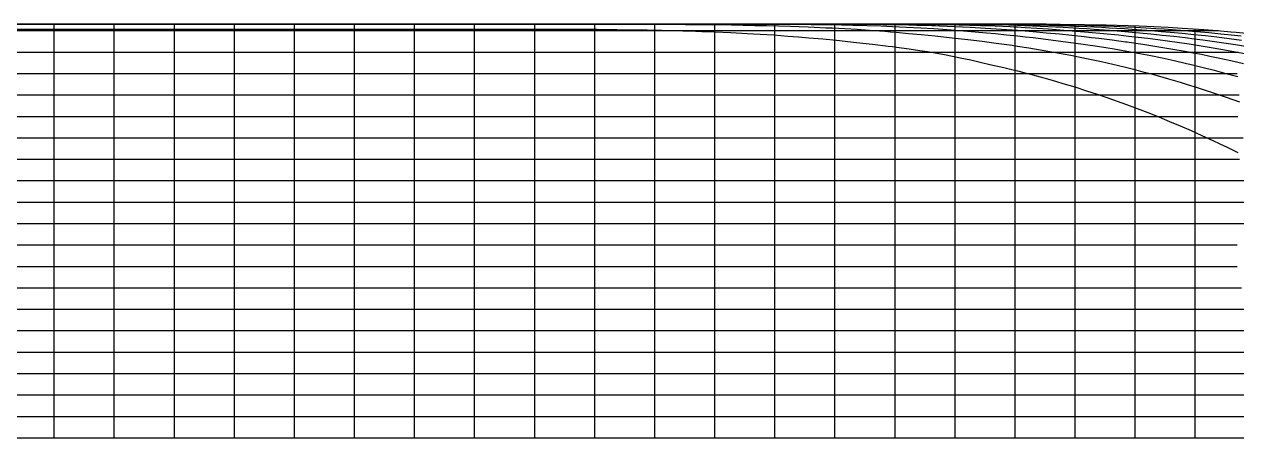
# Model space of a CAD drawing. Header units: millimetres. Extents: x 0 to 181739, y 0 to 19300.
# Drawn here: x 91000 to 147534, y 0 to 19300 of the extents above; entities that cross this region are included whole.
import ezdxf

# ---------------------------------------------------------------- set-up
doc = ezdxf.new("R2010")
doc.units = ezdxf.units.MM
for name, color, linetype in [('BUTTOCKS', 6, 'Continuous'), ('Knuckle', 1, 'Continuous'), ('SECTIONS', 3, 'Continuous'), ('WATERLINES', 5, 'Continuous')]:
    doc.layers.add(name, color=color, linetype=linetype)

msp = doc.modelspace()

# ---------------------------------------------------------------- linework, layer by layer
at = {"color": 2}
msp.add_polyline3d([(138656, 19300, 9000), (138564, 19300, 8929), (138386, 19300, 8793), (137949, 19300, 8465), (137507, 19300, 8142), (137407, 19300, 8071), (137308, 19300, 8000), (136944, 19300, 7744), (136577, 19300, 7493), (136206, 19300, 7246), (135832, 19300, 7004), (135581, 19300, 6846), (135328, 19300, 6691), (134946, 19300, 6463), (134560, 19300, 6241), (134301, 19300, 6096), (134040, 19300, 5955), (133646, 19300, 5748), (133248, 19300, 5549), (132981, 19300, 5420), (132712, 19300, 5294), (132442, 19300, 5171), (132171, 19300, 5050), (131898, 19300, 4933), (131625, 19300, 4818), (131213, 19300, 4650), (130798, 19300, 4487), (130382, 19300, 4329), (129964, 19300, 4176), (129685, 19300, 4076), (129404, 19300, 3979), (129123, 19300, 3884), (128842, 19300, 3790), (128418, 19300, 3654), (127993, 19300, 3522), (127566, 19300, 3395), (127138, 19300, 3272), (126852, 19300, 3193), (126566, 19300, 3116), (126278, 19300, 3042), (125991, 19300, 2969), (125702, 19300, 2899), (125414, 19300, 2830), (124980, 19300, 2732), (124544, 19300, 2639), (124253, 19300, 2580), (123962, 19300, 2524), (123670, 19300, 2470), (123378, 19300, 2418), (122939, 19300, 2345), (122499, 19300, 2279), (122205, 19300, 2238), (121911, 19300, 2199), (121616, 19300, 2164), (121321, 19300, 2131), (120878, 19300, 2087), (120435, 19300, 2049), (119991, 19300, 2016), (119546, 19300, 1988), (119053, 19300, 1963), (118558, 19300, 1943), (118064, 19300, 1928), (117570, 19300, 1917), (117174, 19300, 1910), (116778, 19300, 1906), (116383, 19300, 1902), (115987, 19300, 1901), (115393, 19300, 1900), (114800, 19300, 1900), (52200, 19300, 1900)], dxfattribs=at)
at = {"layer": 'BUTTOCKS'}
for points in [[(52200, 19000, 877), (114800, 19000, 875), (115267, 19000, 876), (115788, 19000, 876), (116309, 19000, 879), (116595, 19000, 881), (116880, 19000, 884), (117819, 19000, 896), (118757, 19000, 913), (119340, 19000, 926), (119924, 19000, 942), (120452, 19000, 958), (120979, 19000, 977), (121505, 19000, 998), (122031, 19000, 1022), (122554, 19000, 1048), (123076, 19000, 1078), (123726, 19000, 1120), (124376, 19000, 1168), (124475, 19000, 1176), (124574, 19000, 1184), (125278, 19000, 1244), (125982, 19000, 1313), (126589, 19000, 1377), (127196, 19000, 1448), (127696, 19000, 1510), (128195, 19000, 1576), (128589, 19000, 1632), (129069, 19000, 1704), (129550, 19000, 1781), (129736, 19000, 1813), (129923, 19000, 1845), (130420, 19000, 1935), (130916, 19000, 2031), (131391, 19000, 2131), (131866, 19000, 2236), (132330, 19000, 2345), (132793, 19000, 2461), (132908, 19000, 2490), (133023, 19000, 2520), (133310, 19000, 2596), (133595, 19000, 2674), (133880, 19000, 2754), (134165, 19000, 2836), (134392, 19000, 2903), (134849, 19000, 3043), (135305, 19000, 3189), (135418, 19000, 3226), (135532, 19000, 3264), (135980, 19000, 3419), (136426, 19000, 3580), (136868, 19000, 3746), (137308, 19000, 3918), (137582, 19000, 4026), (137855, 19000, 4135), (138225, 19000, 4286), (138593, 19000, 4442), (138822, 19000, 4542), (139051, 19000, 4644), (139505, 19000, 4853), (139929, 19000, 5054), (140352, 19000, 5258), (140891, 19000, 5525), (141428, 19000, 5798), (141921, 19000, 6057), (142410, 19000, 6323), (142511, 19000, 6379), (142612, 19000, 6435), (143121, 19000, 6725), (143628, 19000, 7021), (143967, 19000, 7222), (144304, 19000, 7425), (144583, 19000, 7596), (144861, 19000, 7770), (145042, 19000, 7885), (145221, 19000, 8000), (145273, 19000, 8033), (145325, 19000, 8066), (145440, 19000, 8140), (145553, 19000, 8216), (145779, 19000, 8369), (145999, 19000, 8518), (146217, 19000, 8670), (146397, 19000, 8799), (146575, 19000, 8930), (146669, 19000, 9000)], [(52200, 18000, 98), (114800, 18000, 93), (115257, 18000, 94), (115715, 18000, 96), (116574, 18000, 102), (117433, 18000, 111), (118582, 18000, 127), (119730, 18000, 147), (120469, 18000, 163), (121208, 18000, 182), (121917, 18000, 201), (122625, 18000, 224), (123308, 18000, 249), (123991, 18000, 276), (124523, 18000, 299), (125054, 18000, 324), (125705, 18000, 358), (126355, 18000, 394), (126867, 18000, 426), (127379, 18000, 459), (128199, 18000, 516), (129018, 18000, 577), (129160, 18000, 589), (129301, 18000, 600), (129874, 18000, 647), (130447, 18000, 697), (130738, 18000, 724), (131029, 18000, 752), (131325, 18000, 781), (131620, 18000, 811), (132254, 18000, 880), (132888, 18000, 953), (133481, 18000, 1027), (134073, 18000, 1106), (134685, 18000, 1194), (135296, 18000, 1288), (135440, 18000, 1311), (135583, 18000, 1334), (136127, 18000, 1425), (136670, 18000, 1522), (136989, 18000, 1581), (137308, 18000, 1641), (137581, 18000, 1694), (137853, 18000, 1749), (138325, 18000, 1849), (138797, 18000, 1952), (139095, 18000, 2019), (139392, 18000, 2088), (139877, 18000, 2205), (140361, 18000, 2328), (140749, 18000, 2432), (141136, 18000, 2540), (141695, 18000, 2703), (142252, 18000, 2873), (142741, 18000, 3028), (142984, 18000, 3108), (143227, 18000, 3190), (143649, 18000, 3338), (144069, 18000, 3492), (144375, 18000, 3609), (144679, 18000, 3728), (144935, 18000, 3831), (145191, 18000, 3936), (145445, 18000, 4042), (145699, 18000, 4151), (146139, 18000, 4344), (146576, 18000, 4542), (147095, 18000, 4784), (147354, 18000, 4908), (147611, 18000, 5033)], [(52200, 17000, 0), (119349, 17000, 0), (120236, 17000, 1), (121124, 17000, 5), (121840, 17000, 10), (122555, 17000, 18), (123362, 17000, 29), (124168, 17000, 43), (124434, 17000, 49), (124701, 17000, 55), (125495, 17000, 74), (126288, 17000, 97), (126813, 17000, 115), (127338, 17000, 134), (127859, 17000, 155), (128381, 17000, 178), (129158, 17000, 215), (129935, 17000, 258), (130193, 17000, 273), (130451, 17000, 288), (131047, 17000, 327), (131643, 17000, 368), (132074, 17000, 400), (132505, 17000, 433), (133172, 17000, 490), (133838, 17000, 552), (134567, 17000, 626), (135296, 17000, 704), (135871, 17000, 769), (136446, 17000, 836), (136877, 17000, 887), (137308, 17000, 941), (137732, 17000, 996), (138157, 17000, 1052), (138568, 17000, 1109), (138978, 17000, 1167), (139540, 17000, 1252), (140102, 17000, 1342), (140297, 17000, 1375), (140491, 17000, 1408), (141082, 17000, 1512), (141672, 17000, 1621), (142151, 17000, 1714), (142628, 17000, 1812), (143115, 17000, 1917), (143600, 17000, 2028), (143752, 17000, 2064), (143904, 17000, 2101), (144276, 17000, 2193), (144646, 17000, 2288), (145016, 17000, 2387), (145485, 17000, 2518), (145952, 17000, 2653), (146157, 17000, 2715), (146455, 17000, 2806), (146753, 17000, 2900), (147021, 17000, 2986), (147288, 17000, 3075), (147554, 17000, 3167)], [(52200, 16000, 0), (123964, 16000, 0), (124442, 16000, 0), (124920, 16000, 2), (125802, 16000, 6), (126683, 16000, 14), (127657, 16000, 27), (128458, 16000, 42), (129259, 16000, 61), (129740, 16000, 75), (130220, 16000, 90), (130870, 16000, 113), (131519, 16000, 140), (132209, 16000, 171), (132899, 16000, 207), (133229, 16000, 226), (133559, 16000, 245), (133881, 16000, 265), (134204, 16000, 287), (134689, 16000, 322), (135174, 16000, 359), (135683, 16000, 402), (136192, 16000, 447), (136750, 16000, 500), (137308, 16000, 555), (137860, 16000, 611), (138411, 16000, 669), (138678, 16000, 698), (138945, 16000, 727), (139342, 16000, 772), (139739, 16000, 820), (140412, 16000, 903), (141084, 16000, 993), (141536, 16000, 1056), (141989, 16000, 1122), (142678, 16000, 1228), (143309, 16000, 1329), (143939, 16000, 1436), (144283, 16000, 1497), (144626, 16000, 1560), (145209, 16000, 1672), (145790, 16000, 1791), (146140, 16000, 1866), (146489, 16000, 1944), (147071, 16000, 2080), (147652, 16000, 2224)], [(52200, 15000, 0), (127467, 15000, 0), (128371, 15000, 1), (129276, 15000, 6), (129533, 15000, 8), (129790, 15000, 10), (130618, 15000, 21), (131447, 15000, 35), (132419, 15000, 57), (133223, 15000, 80), (133631, 15000, 94), (134038, 15000, 110), (134438, 15000, 126), (134838, 15000, 144), (135123, 15000, 157), (135407, 15000, 172), (135954, 15000, 203), (136501, 15000, 239), (136904, 15000, 267), (137308, 15000, 296), (137652, 15000, 323), (137996, 15000, 351), (138774, 15000, 419), (139048, 15000, 444), (139323, 15000, 469), (140086, 15000, 544), (140849, 15000, 624), (141174, 15000, 660), (141500, 15000, 697), (142092, 15000, 769), (142685, 15000, 844), (143123, 15000, 902), (143708, 15000, 982), (144292, 15000, 1066), (144787, 15000, 1140), (145282, 15000, 1217), (145920, 15000, 1321), (146557, 15000, 1431), (147072, 15000, 1523), (147586, 15000, 1620)], [(52200, 14000, 0), (130402, 14000, 0), (131029, 14000, 1), (131657, 14000, 3), (132344, 14000, 8), (133031, 14000, 15), (133529, 14000, 21), (134027, 14000, 30), (134699, 14000, 44), (135371, 14000, 61), (135509, 14000, 65), (135647, 14000, 69), (136202, 14000, 88), (136758, 14000, 109), (137033, 14000, 121), (137308, 14000, 135), (137869, 14000, 164), (138430, 14000, 197), (139088, 14000, 240), (139747, 14000, 288), (139993, 14000, 307), (140239, 14000, 327), (140802, 14000, 374), (141363, 14000, 424), (142049, 14000, 490), (142733, 14000, 562), (143140, 14000, 607), (143546, 14000, 655), (143937, 14000, 702), (144328, 14000, 750), (145030, 14000, 842), (145731, 14000, 939), (146304, 14000, 1022), (146876, 14000, 1109), (147357, 14000, 1185), (147838, 14000, 1264)], [(52200, 13000, 0), (132970, 13000, 0), (133791, 13000, 2), (134611, 13000, 6), (135427, 13000, 14), (136243, 13000, 26), (136775, 13000, 37), (137308, 13000, 51), (137569, 13000, 58), (137829, 13000, 66), (138486, 13000, 89), (139143, 13000, 115), (139275, 13000, 121), (139407, 13000, 127), (139942, 13000, 154), (140475, 13000, 183), (140746, 13000, 199), (141016, 13000, 216), (141515, 13000, 249), (142014, 13000, 286), (142161, 13000, 297), (142307, 13000, 308), (142726, 13000, 343), (143144, 13000, 379), (143733, 13000, 435), (144321, 13000, 496), (144703, 13000, 538), (145085, 13000, 582), (145696, 13000, 656), (146306, 13000, 733), (146758, 13000, 793), (147210, 13000, 855), (147436, 13000, 887), (147662, 13000, 920)], [(52200, 12000, 0), (135288, 12000, 0), (135644, 12000, 0), (136341, 12000, 3), (137039, 12000, 8), (137173, 12000, 9), (137308, 12000, 11), (137571, 12000, 14), (138346, 12000, 26), (139120, 12000, 43), (139373, 12000, 49), (139625, 12000, 56), (140121, 12000, 71), (140618, 12000, 89), (141223, 12000, 114), (141829, 12000, 142), (142067, 12000, 155), (142305, 12000, 168), (142773, 12000, 195), (143242, 12000, 226), (143929, 12000, 275), (144616, 12000, 332), (145107, 12000, 377), (145597, 12000, 425), (146254, 12000, 494), (146910, 12000, 569), (147422, 12000, 631), (147934, 12000, 696)], [(52200, 11000, 0), (137467, 11000, 0), (138155, 11000, 1), (138842, 11000, 6), (139547, 11000, 13), (140253, 11000, 24), (140729, 11000, 34), (141206, 11000, 45), (141683, 11000, 58), (142161, 11000, 74), (142638, 11000, 91), (143230, 11000, 116), (143822, 11000, 146), (144405, 11000, 178), (144987, 11000, 216), (145306, 11000, 238), (145626, 11000, 262), (145842, 11000, 279), (146058, 11000, 297), (146721, 11000, 355), (147384, 11000, 419), (147955, 11000, 479)], [(52200, 10000, 0), (139586, 10000, 0), (140273, 10000, 2), (140742, 10000, 4), (141210, 10000, 9), (141688, 10000, 15), (142166, 10000, 23), (142773, 10000, 36), (143379, 10000, 52), (143870, 10000, 67), (144360, 10000, 85), (144606, 10000, 95), (144852, 10000, 105), (145344, 10000, 128), (145836, 10000, 154), (146448, 10000, 190), (147060, 10000, 231), (147455, 10000, 260), (147941, 10000, 300)], [(52200, 9000, 0), (141680, 9000, 0), (142217, 9000, 1), (142755, 9000, 4), (143401, 9000, 11), (144047, 9000, 21), (144420, 9000, 28), (144793, 9000, 36), (145273, 9000, 49), (145752, 9000, 63), (145981, 9000, 71), (146210, 9000, 79), (146879, 9000, 107), (147548, 9000, 141)], [(52200, 8000, 0), (143818, 8000, 0), (144354, 8000, 1), (144890, 8000, 4), (145523, 8000, 11), (146155, 8000, 21), (146857, 8000, 37), (147559, 8000, 58)], [(52200, 7000, 0), (146016, 7000, 0), (146555, 7000, 2), (147095, 7000, 6), (147753, 7000, 15)], [(52200, 6000, 0), (148246, 6000, 0)], [(52200, 5000, 0), (150475, 5000, 0)], [(52200, 4000, 0), (152696, 4000, 0)], [(52200, 3000, 0), (155017, 3000, 0)], [(52200, 2000, 0), (157806, 2000, 0)], [(52200, 1000, 0), (163770, 1000, 0)]]:
    msp.add_polyline3d(points, dxfattribs=at)
at = {"layer": 'Knuckle'}
msp.add_polyline3d([(51161, 0, 0), (170277, 0, 0)], dxfattribs=at)
at = {"layer": 'SECTIONS'}
for points in [[(92400, 0, 0), (92400, 17400, 0), (92400, 17495, 2), (92400, 17589, 9), (92400, 17683, 20), (92400, 17776, 36), (92400, 17874, 58), (92400, 17970, 85), (92400, 18065, 118), (92400, 18157, 156), (92400, 18247, 199), (92400, 18335, 246), (92400, 18421, 298), (92400, 18503, 355), (92400, 18583, 415), (92400, 18659, 480), (92400, 18747, 563), (92400, 18830, 651), (92400, 18907, 745), (92400, 18978, 843), (92400, 19043, 945), (92400, 19100, 1052), (92400, 19151, 1161), (92400, 19194, 1274), (92400, 19227, 1376), (92400, 19253, 1479), (92400, 19273, 1583), (92400, 19288, 1688), (92400, 19297, 1794), (92400, 19300, 1900), (92400, 19300, 9000)], [(95200, 0, 0), (95200, 17400, 0), (95200, 17494, 2), (95200, 17589, 9), (95200, 17682, 20), (95200, 17775, 36), (95200, 17873, 58), (95200, 17969, 85), (95200, 18064, 117), (95200, 18156, 155), (95200, 18247, 198), (95200, 18335, 246), (95200, 18420, 298), (95200, 18503, 354), (95200, 18582, 415), (95200, 18659, 479), (95200, 18743, 558), (95200, 18821, 642), (95200, 18895, 730), (95200, 18964, 822), (95200, 19027, 919), (95200, 19084, 1019), (95200, 19134, 1122), (95200, 19178, 1228), (95200, 19215, 1336), (95200, 19245, 1447), (95200, 19269, 1558), (95200, 19286, 1672), (95200, 19297, 1786), (95200, 19300, 1900), (95200, 19300, 9000)], [(98000, 0, 0), (98000, 17400, 0), (98000, 17494, 2), (98000, 17588, 9), (98000, 17681, 20), (98000, 17774, 35), (98000, 17872, 57), (98000, 17968, 84), (98000, 18063, 117), (98000, 18155, 155), (98000, 18246, 198), (98000, 18334, 245), (98000, 18419, 297), (98000, 18502, 354), (98000, 18582, 415), (98000, 18658, 479), (98000, 18738, 554), (98000, 18814, 633), (98000, 18885, 717), (98000, 18951, 804), (98000, 19006, 885), (98000, 19057, 970), (98000, 19103, 1057), (98000, 19145, 1146), (98000, 19181, 1238), (98000, 19220, 1355), (98000, 19252, 1474), (98000, 19275, 1595), (98000, 19291, 1717), (98000, 19298, 1808), (98000, 19300, 1900), (98000, 19300, 9000)], [(100800, 0, 0), (100800, 17400, 0), (100800, 17494, 2), (100800, 17587, 9), (100800, 17680, 20), (100800, 17773, 35), (100800, 17871, 57), (100800, 17967, 84), (100800, 18062, 116), (100800, 18155, 154), (100800, 18245, 197), (100800, 18333, 245), (100800, 18419, 297), (100800, 18502, 354), (100800, 18581, 414), (100800, 18658, 479), (100800, 18738, 554), (100800, 18814, 634), (100800, 18885, 717), (100800, 18952, 805), (100800, 19007, 886), (100800, 19058, 971), (100800, 19104, 1058), (100800, 19145, 1147), (100800, 19182, 1238), (100800, 19220, 1355), (100800, 19252, 1474), (100800, 19275, 1594), (100800, 19291, 1716), (100800, 19298, 1808), (100800, 19300, 1900), (100800, 19300, 9000)], [(103600, 0, 0), (103600, 17400, 0), (103600, 17497, 2), (103600, 17594, 9), (103600, 17691, 21), (103600, 17787, 38), (103600, 17883, 60), (103600, 17978, 87), (103600, 18071, 120), (103600, 18162, 157), (103600, 18251, 200), (103600, 18359, 260), (103600, 18463, 327), (103600, 18563, 400), (103600, 18658, 479), (103600, 18746, 562), (103600, 18829, 651), (103600, 18907, 744), (103600, 18978, 843), (103600, 19031, 925), (103600, 19080, 1011), (103600, 19124, 1099), (103600, 19163, 1189), (103600, 19197, 1281), (103600, 19233, 1399), (103600, 19262, 1519), (103600, 19282, 1640), (103600, 19295, 1762), (103600, 19299, 1831), (103600, 19300, 1900), (103600, 19300, 9000)], [(106400, 0, 0), (106400, 17400, 0), (106400, 17524, 4), (106400, 17648, 15), (106400, 17771, 34), (106400, 17862, 54), (106400, 17952, 79), (106400, 18040, 108), (106400, 18127, 142), (106400, 18220, 184), (106400, 18310, 231), (106400, 18398, 283), (106400, 18483, 340), (106400, 18565, 401), (106400, 18643, 466), (106400, 18719, 535), (106400, 18790, 608), (106400, 18841, 664), (106400, 18889, 722), (106400, 18935, 782), (106400, 18979, 844), (106400, 19032, 926), (106400, 19080, 1012), (106400, 19124, 1100), (106400, 19163, 1190), (106400, 19197, 1282), (106400, 19233, 1399), (106400, 19262, 1519), (106400, 19282, 1640), (106400, 19295, 1762), (106400, 19299, 1831), (106400, 19300, 1900), (106400, 19300, 9000)], [(109200, 0, 0), (109200, 17400, 0), (109200, 17525, 4), (109200, 17650, 16), (109200, 17774, 35), (109200, 17865, 55), (109200, 17956, 80), (109200, 18045, 109), (109200, 18132, 144), (109200, 18220, 184), (109200, 18305, 228), (109200, 18388, 277), (109200, 18469, 330), (109200, 18546, 387), (109200, 18621, 447), (109200, 18693, 511), (109200, 18762, 579), (109200, 18826, 647), (109200, 18886, 719), (109200, 18954, 808), (109200, 19017, 902), (109200, 19073, 999), (109200, 19124, 1100), (109200, 19169, 1203), (109200, 19207, 1309), (109200, 19240, 1425), (109200, 19266, 1542), (109200, 19285, 1660), (109200, 19296, 1780), (109200, 19300, 1900), (109200, 19300, 9000)], [(112000, 0, 0), (112000, 17400, 0), (112000, 17502, 3), (112000, 17603, 10), (112000, 17704, 23), (112000, 17804, 40), (112000, 17902, 64), (112000, 17999, 93), (112000, 18095, 128), (112000, 18189, 169), (112000, 18280, 214), (112000, 18369, 265), (112000, 18454, 320), (112000, 18537, 380), (112000, 18617, 444), (112000, 18693, 512), (112000, 18770, 587), (112000, 18842, 666), (112000, 18910, 749), (112000, 18974, 836), (112000, 19032, 926), (112000, 19085, 1019), (112000, 19135, 1122), (112000, 19179, 1228), (112000, 19216, 1336), (112000, 19246, 1446), (112000, 19270, 1558), (112000, 19286, 1672), (112000, 19297, 1786), (112000, 19300, 1900), (112000, 19300, 9000)], [(114800, 0, 0), (114800, 17400, 0), (114800, 17512, 3), (114800, 17624, 12), (114800, 17734, 27), (114800, 17844, 49), (114800, 17952, 78), (114800, 18058, 114), (114800, 18150, 151), (114800, 18241, 193), (114800, 18328, 241), (114800, 18413, 293), (114800, 18495, 349), (114800, 18574, 409), (114800, 18651, 473), (114800, 18724, 541), (114800, 18788, 606), (114800, 18849, 674), (114800, 18906, 744), (114800, 18961, 817), (114800, 19011, 893), (114800, 19058, 971), (114800, 19111, 1070), (114800, 19156, 1172), (114800, 19196, 1277), (114800, 19229, 1384), (114800, 19256, 1493), (114800, 19277, 1603), (114800, 19287, 1677), (114800, 19294, 1751), (114800, 19299, 1825), (114800, 19300, 1900), (114800, 19300, 9000)], [(117600, 0, 0), (117600, 17259, 0), (117600, 17358, 2), (117600, 17456, 7), (117600, 17578, 18), (117600, 17700, 37), (117600, 17820, 61), (117600, 17909, 84), (117600, 17996, 112), (117600, 18083, 144), (117600, 18167, 180), (117600, 18272, 231), (117600, 18373, 289), (117600, 18471, 352), (117600, 18565, 421), (117600, 18653, 494), (117600, 18736, 572), (117600, 18815, 654), (117600, 18890, 741), (117600, 18958, 831), (117600, 19021, 926), (117600, 19078, 1025), (117600, 19129, 1128), (117600, 19169, 1223), (117600, 19204, 1321), (117600, 19234, 1421), (117600, 19258, 1522), (117600, 19277, 1625), (117600, 19290, 1728), (117600, 19297, 1823), (117600, 19300, 1917), (117600, 19300, 9000)], [(120400, 0, 0), (120400, 16805, 0), (120400, 16913, 1), (120400, 17020, 3), (120400, 17171, 8), (120400, 17321, 19), (120400, 17471, 35), (120400, 17620, 59), (120400, 17749, 86), (120400, 17877, 121), (120400, 17961, 148), (120400, 18044, 179), (120400, 18125, 213), (120400, 18221, 259), (120400, 18315, 310), (120400, 18406, 366), (120400, 18494, 426), (120400, 18579, 490), (120400, 18661, 559), (120400, 18738, 632), (120400, 18812, 709), (120400, 18885, 795), (120400, 18952, 884), (120400, 19013, 978), (120400, 19069, 1076), (120400, 19118, 1177), (120400, 19161, 1280), (120400, 19199, 1386), (120400, 19230, 1494), (120400, 19252, 1584), (120400, 19269, 1676), (120400, 19283, 1768), (120400, 19292, 1860), (120400, 19298, 1953), (120400, 19300, 2046), (120400, 19300, 9000)], [(123200, 0, 0), (123200, 16191, 0), (123200, 16396, 1), (123200, 16600, 5), (123200, 16770, 12), (123200, 16939, 22), (123200, 17108, 37), (123200, 17276, 58), (123200, 17413, 80), (123200, 17549, 106), (123200, 17684, 138), (123200, 17817, 177), (123200, 17929, 217), (123200, 18038, 261), (123200, 18146, 311), (123200, 18250, 367), (123200, 18352, 427), (123200, 18450, 494), (123200, 18544, 565), (123200, 18634, 642), (123200, 18722, 725), (123200, 18804, 814), (123200, 18880, 907), (123200, 18933, 980), (123200, 18982, 1056), (123200, 19028, 1134), (123200, 19069, 1215), (123200, 19092, 1266), (123200, 19114, 1318), (123200, 19158, 1434), (123200, 19195, 1552), (123200, 19226, 1672), (123200, 19251, 1794), (123200, 19270, 1916), (123200, 19285, 2039), (123200, 19290, 2098), (123200, 19294, 2156), (123200, 19296, 2209), (123200, 19298, 2261), (123200, 19300, 2324), (123200, 19300, 2388), (123200, 19300, 9000)], [(126000, 0, 0), (126000, 15444, 0), (126000, 15622, 1), (126000, 15800, 3), (126000, 15983, 7), (126000, 16166, 14), (126000, 16349, 24), (126000, 16531, 37), (126000, 16751, 57), (126000, 16969, 84), (126000, 17114, 107), (126000, 17258, 134), (126000, 17401, 166), (126000, 17513, 194), (126000, 17624, 227), (126000, 17734, 263), (126000, 17842, 303), (126000, 17949, 349), (126000, 18053, 399), (126000, 18155, 455), (126000, 18254, 516), (126000, 18350, 582), (126000, 18443, 652), (126000, 18532, 727), (126000, 18618, 806), (126000, 18706, 897), (126000, 18788, 992), (126000, 18840, 1058), (126000, 18889, 1127), (126000, 18934, 1198), (126000, 18990, 1295), (126000, 19040, 1395), (126000, 19083, 1498), (126000, 19122, 1604), (126000, 19155, 1710), (126000, 19185, 1819), (126000, 19209, 1927), (126000, 19231, 2036), (126000, 19248, 2146), (126000, 19263, 2256), (126000, 19281, 2435), (126000, 19292, 2613), (126000, 19298, 2792), (126000, 19300, 2971), (126000, 19300, 9000)], [(128800, 0, 0), (128800, 14564, 0), (128800, 14806, 1), (128800, 15047, 4), (128800, 15253, 9), (128800, 15459, 16), (128800, 15666, 26), (128800, 15872, 39), (128800, 16131, 62), (128800, 16391, 92), (128800, 16563, 116), (128800, 16734, 145), (128800, 16905, 177), (128800, 17085, 217), (128800, 17263, 263), (128800, 17381, 297), (128800, 17497, 335), (128800, 17612, 377), (128800, 17659, 396), (128800, 17706, 415), (128800, 17810, 462), (128800, 17912, 513), (128800, 18012, 569), (128800, 18109, 628), (128800, 18203, 693), (128800, 18295, 761), (128800, 18383, 834), (128800, 18467, 911), (128800, 18503, 945), (128800, 18538, 981), (128800, 18571, 1016), (128800, 18604, 1053), (128800, 18671, 1132), (128800, 18735, 1213), (128800, 18796, 1297), (128800, 18852, 1384), (128800, 18905, 1473), (128800, 18954, 1565), (128800, 19000, 1663), (128800, 19041, 1763), (128800, 19078, 1865), (128800, 19125, 2021), (128800, 19164, 2179), (128800, 19184, 2272), (128800, 19202, 2366), (128800, 19231, 2555), (128800, 19255, 2748), (128800, 19272, 2942), (128800, 19285, 3137), (128800, 19293, 3332), (128800, 19299, 3554), (128800, 19300, 3777), (128800, 19300, 9000)], [(131600, 0, 0), (131600, 13548, 0), (131600, 13915, 2), (131600, 14283, 8), (131600, 14551, 16), (131600, 14819, 28), (131600, 15086, 43), (131600, 15354, 65), (131600, 15452, 74), (131600, 15550, 84), (131600, 15796, 114), (131600, 16042, 150), (131600, 16286, 192), (131600, 16529, 243), (131600, 16727, 290), (131600, 16923, 342), (131600, 17117, 400), (131600, 17309, 466), (131600, 17445, 518), (131600, 17578, 575), (131600, 17709, 637), (131600, 17836, 707), (131600, 17931, 764), (131600, 18022, 825), (131600, 18111, 890), (131600, 18196, 960), (131600, 18265, 1022), (131600, 18331, 1086), (131600, 18395, 1153), (131600, 18486, 1258), (131600, 18571, 1368), (131600, 18647, 1476), (131600, 18718, 1587), (131600, 18785, 1701), (131600, 18847, 1818), (131600, 18903, 1937), (131600, 18955, 2059), (131600, 19007, 2196), (131600, 19052, 2335), (131600, 19091, 2477), (131600, 19124, 2619), (131600, 19153, 2763), (131600, 19178, 2907), (131600, 19204, 3077), (131600, 19225, 3246), (131600, 19243, 3417), (131600, 19264, 3672), (131600, 19280, 3929), (131600, 19289, 4148), (131600, 19296, 4368), (131600, 19299, 4588), (131600, 19300, 4807), (131600, 19300, 9000)], [(134400, 0, 0), (134400, 12393, 0), (134400, 12641, 1), (134400, 13174, 7), (134400, 13441, 13), (134400, 13707, 23), (134400, 13967, 35), (134400, 14227, 51), (134400, 14478, 70), (134400, 14730, 94), (134400, 14981, 122), (134400, 15231, 155), (134400, 15479, 195), (134400, 15727, 241), (134400, 15973, 294), (134400, 16217, 354), (134400, 16278, 371), (134400, 16339, 387), (134400, 16499, 434), (134400, 16658, 485), (134400, 16816, 539), (134400, 16972, 597), (134400, 17126, 660), (134400, 17279, 727), (134400, 17369, 769), (134400, 17459, 814), (134400, 17574, 874), (134400, 17688, 938), (134400, 17799, 1007), (134400, 17906, 1081), (134400, 17977, 1135), (134400, 18047, 1191), (134400, 18121, 1258), (134400, 18191, 1329), (134400, 18258, 1403), (134400, 18321, 1480), (134400, 18401, 1587), (134400, 18476, 1697), (134400, 18547, 1810), (134400, 18618, 1934), (134400, 18695, 2081), (134400, 18765, 2232), (134400, 18829, 2385), (134400, 18887, 2540), (134400, 18940, 2698), (134400, 18987, 2857), (134400, 19038, 3056), (134400, 19081, 3256), (134400, 19119, 3457), (134400, 19152, 3660), (134400, 19171, 3792), (134400, 19189, 3924), (134400, 19217, 4170), (134400, 19239, 4416), (134400, 19257, 4663), (134400, 19272, 4911), (134400, 19284, 5188), (134400, 19292, 5466), (134400, 19297, 5744), (134400, 19300, 6023), (134400, 19300, 6151), (134400, 19300, 9000)], [(137200, 0, 0), (137200, 11125, 0), (137200, 11424, 1), (137200, 11723, 4), (137200, 12172, 14), (137200, 12621, 29), (137200, 12923, 43), (137200, 13225, 61), (137200, 13474, 79), (137200, 13722, 100), (137200, 13970, 126), (137200, 14217, 156), (137200, 14507, 199), (137200, 14758, 242), (137200, 15009, 290), (137200, 15258, 344), (137200, 15505, 404), (137200, 15648, 442), (137200, 15790, 481), (137200, 15932, 523), (137200, 16073, 567), (137200, 16309, 645), (137200, 16543, 731), (137200, 16697, 792), (137200, 16850, 858), (137200, 17001, 928), (137200, 17101, 977), (137200, 17199, 1028), (137200, 17297, 1083), (137200, 17393, 1139), (137200, 17499, 1206), (137200, 17603, 1278), (137200, 17703, 1352), (137200, 17801, 1432), (137200, 17895, 1515), (137200, 17984, 1603), (137200, 18016, 1638), (137200, 18048, 1672), (137200, 18124, 1762), (137200, 18196, 1854), (137200, 18264, 1949), (137200, 18328, 2048), (137200, 18389, 2148), (137200, 18447, 2250), (137200, 18505, 2359), (137200, 18559, 2471), (137200, 18610, 2584), (137200, 18680, 2756), (137200, 18745, 2931), (137200, 18801, 3099), (137200, 18852, 3269), (137200, 18909, 3479), (137200, 18960, 3692), (137200, 19006, 3905), (137200, 19048, 4120), (137200, 19079, 4297), (137200, 19108, 4475), (137200, 19133, 4653), (137200, 19157, 4832), (137200, 19186, 5086), (137200, 19210, 5339), (137200, 19230, 5594), (137200, 19247, 5848), (137200, 19261, 6101), (137200, 19272, 6354), (137200, 19288, 6860), (137200, 19297, 7392), (137200, 19300, 7923), (137200, 19300, 9000)], [(140000, 0, 0), (140000, 9802, 0), (140000, 10224, 2), (140000, 10645, 9), (140000, 11132, 24), (140000, 11617, 45), (140000, 11850, 58), (140000, 12082, 73), (140000, 12314, 91), (140000, 12546, 110), (140000, 12680, 123), (140000, 12813, 136), (140000, 13061, 164), (140000, 13309, 196), (140000, 13556, 231), (140000, 13803, 272), (140000, 13982, 305), (140000, 14160, 339), (140000, 14338, 376), (140000, 14516, 415), (140000, 14736, 467), (140000, 14956, 523), (140000, 15175, 582), (140000, 15392, 646), (140000, 15614, 716), (140000, 15834, 791), (140000, 16053, 871), (140000, 16268, 958), (140000, 16415, 1021), (140000, 16560, 1089), (140000, 16703, 1159), (140000, 16843, 1234), (140000, 16981, 1314), (140000, 17116, 1399), (140000, 17214, 1466), (140000, 17310, 1536), (140000, 17403, 1609), (140000, 17494, 1685), (140000, 17582, 1764), (140000, 17667, 1846), (140000, 17751, 1933), (140000, 17832, 2024), (140000, 17910, 2117), (140000, 17983, 2214), (140000, 18076, 2346), (140000, 18163, 2483), (140000, 18243, 2623), (140000, 18320, 2773), (140000, 18392, 2926), (140000, 18459, 3081), (140000, 18522, 3238), (140000, 18580, 3392), (140000, 18634, 3547), (140000, 18684, 3703), (140000, 18753, 3940), (140000, 18815, 4178), (140000, 18874, 4433), (140000, 18927, 4689), (140000, 18975, 4946), (140000, 19019, 5204), (140000, 19047, 5385), (140000, 19072, 5566), (140000, 19118, 5929), (140000, 19146, 6185), (140000, 19172, 6441), (140000, 19194, 6697), (140000, 19213, 6954), (140000, 19230, 7215), (140000, 19245, 7477), (140000, 19268, 8000), (140000, 19281, 8448), (140000, 19291, 8897), (140000, 19292, 9000)], [(142800, 0, 0), (142800, 8472, 0), (142800, 8796, 2), (142800, 9120, 7), (142800, 9616, 21), (142800, 10113, 42), (142800, 10398, 57), (142800, 10684, 75), (142800, 10969, 95), (142800, 11254, 119), (142800, 11431, 135), (142800, 11609, 152), (142800, 11817, 175), (142800, 12024, 200), (142800, 12232, 226), (142800, 12439, 256), (142800, 12669, 291), (142800, 12898, 330), (142800, 13128, 373), (142800, 13356, 419), (142800, 13430, 434), (142800, 13503, 450), (142800, 13757, 509), (142800, 14010, 571), (142800, 14262, 638), (142800, 14513, 709), (142800, 14672, 756), (142800, 14915, 832), (142800, 15156, 912), (142800, 15396, 998), (142800, 15633, 1089), (142800, 15786, 1152), (142800, 15938, 1219), (142800, 16082, 1286), (142800, 16225, 1357), (142800, 16366, 1431), (142800, 16504, 1509), (142800, 16640, 1592), (142800, 16772, 1679), (142800, 16867, 1747), (142800, 16960, 1817), (142800, 17051, 1890), (142800, 17140, 1966), (142800, 17256, 2073), (142800, 17368, 2185), (142800, 17476, 2302), (142800, 17578, 2423), (142800, 17676, 2547), (142800, 17768, 2676), (142800, 17844, 2788), (142800, 17916, 2903), (142800, 17985, 3020), (142800, 18081, 3199), (142800, 18171, 3381), (142800, 18241, 3536), (142800, 18306, 3693), (142800, 18367, 3851), (142800, 18452, 4091), (142800, 18530, 4333), (142800, 18594, 4548), (142800, 18653, 4764), (142800, 18708, 4982), (142800, 18760, 5200), (142800, 18813, 5445), (142800, 18862, 5690), (142800, 18906, 5937), (142800, 18947, 6184), (142800, 18981, 6410), (142800, 19013, 6636), (142800, 19070, 7089), (142800, 19121, 7544), (142800, 19143, 7772), (142800, 19163, 8000), (142800, 19189, 8336), (142800, 19210, 8671), (142800, 19228, 9000)], [(145600, 0, 0), (145600, 7188, 0), (145600, 7429, 1), (145600, 7670, 4), (145600, 8152, 17), (145600, 8632, 37), (145600, 8872, 51), (145600, 9112, 66), (145600, 9353, 83), (145600, 9593, 103), (145600, 9833, 124), (145600, 10073, 148), (145600, 10312, 173), (145600, 10551, 201), (145600, 10790, 231), (145600, 11028, 264), (145600, 11114, 277), (145600, 11201, 289), (145600, 11524, 341), (145600, 11846, 397), (145600, 12168, 459), (145600, 12412, 509), (145600, 12656, 563), (145600, 12899, 619), (145600, 13141, 679), (145600, 13380, 742), (145600, 13617, 807), (145600, 13867, 880), (145600, 14115, 957), (145600, 14363, 1037), (145600, 14608, 1122), (145600, 14849, 1210), (145600, 15089, 1304), (145600, 15247, 1370), (145600, 15403, 1439), (145600, 15558, 1512), (145600, 15682, 1575), (145600, 15805, 1640), (145600, 15926, 1707), (145600, 16045, 1778), (145600, 16183, 1866), (145600, 16318, 1958), (145600, 16449, 2055), (145600, 16577, 2156), (145600, 16702, 2262), (145600, 16822, 2372), (145600, 16939, 2487), (145600, 17052, 2606), (145600, 17160, 2729), (145600, 17264, 2856), (145600, 17364, 2986), (145600, 17459, 3119), (145600, 17487, 3160), (145600, 17514, 3201), (145600, 17602, 3339), (145600, 17685, 3480), (145600, 17765, 3623), (145600, 17840, 3768), (145600, 17912, 3915), (145600, 17980, 4063), (145600, 18083, 4303), (145600, 18179, 4546), (145600, 18268, 4792), (145600, 18351, 5039), (145600, 18427, 5283), (145600, 18497, 5528), (145600, 18562, 5775), (145600, 18623, 6022), (145600, 18675, 6255), (145600, 18724, 6489), (145600, 18770, 6723), (145600, 18812, 6957), (145600, 18855, 7217), (145600, 18896, 7478), (145600, 18933, 7739), (145600, 18969, 8000), (145600, 18992, 8184), (145600, 19014, 8368), (145600, 19042, 8606), (145600, 19067, 8845), (145600, 19081, 9000)]]:
    msp.add_polyline3d(points, dxfattribs=at)
at = {"layer": 'WATERLINES'}
for points in [[(11232, 19300, 9000), (138657, 19300, 9000), (139295, 19298, 9000), (139934, 19293, 9000), (140435, 19287, 9000), (140936, 19279, 9000), (141448, 19268, 9000), (141959, 19255, 9000), (142473, 19240, 9000), (142986, 19222, 9000), (143326, 19208, 9000), (143666, 19193, 9000), (144330, 19160, 9000), (144993, 19122, 9000), (145495, 19089, 9000), (145997, 19053, 9000), (146625, 19004, 9000), (147253, 18949, 9000), (147502, 18925, 9000), (148124, 18862, 9000)], [(15178, 19300, 8000), (137308, 19300, 8000), (137878, 19298, 8000), (138448, 19294, 8000), (139018, 19287, 8000), (139589, 19277, 8000), (140159, 19264, 8000), (140729, 19248, 8000), (141298, 19229, 8000), (141821, 19209, 8000), (142343, 19186, 8000), (142817, 19162, 8000), (143292, 19135, 8000), (143766, 19106, 8000), (144145, 19081, 8000), (144524, 19054, 8000), (145093, 19010, 8000), (145661, 18963, 8000), (146229, 18913, 8000), (146797, 18857, 8000), (147269, 18808, 8000), (147741, 18754, 8000)], [(19408, 19300, 7000), (135826, 19300, 7000), (136559, 19298, 7000), (137308, 19290, 7000), (137677, 19284, 7000), (138047, 19277, 7000), (138409, 19269, 7000), (138771, 19259, 7000), (139127, 19248, 7000), (139484, 19236, 7000), (140012, 19216, 7000), (140540, 19193, 7000), (141240, 19157, 7000), (141590, 19137, 7000), (141940, 19116, 7000), (142293, 19094, 7000), (142645, 19070, 7000), (143112, 19037, 7000), (143579, 19001, 7000), (144006, 18966, 7000), (144433, 18930, 7000), (144988, 18879, 7000), (145541, 18824, 7000), (146074, 18767, 7000), (146606, 18706, 7000), (147178, 18634, 7000), (147750, 18556, 7000)], [(23896, 19300, 6000), (134124, 19300, 6000), (134712, 19298, 6000), (135299, 19294, 6000), (136102, 19282, 6000), (136906, 19264, 6000), (137308, 19252, 6000), (137660, 19240, 6000), (138012, 19227, 6000), (138727, 19196, 6000), (139088, 19178, 6000), (139448, 19159, 6000), (140171, 19116, 6000), (140531, 19093, 6000), (140891, 19068, 6000), (141605, 19016, 6000), (142309, 18960, 6000), (142997, 18899, 6000), (143526, 18849, 6000), (144061, 18795, 6000), (144596, 18738, 6000), (145131, 18676, 6000), (145545, 18625, 6000), (145960, 18572, 6000), (146500, 18497, 6000), (147039, 18418, 6000), (147261, 18383, 6000), (147483, 18348, 6000), (147935, 18273, 6000)], [(28662, 19300, 5000), (132055, 19300, 5000), (132354, 19300, 5000), (132977, 19296, 5000), (133600, 19290, 5000), (134090, 19282, 5000), (134580, 19273, 5000), (135084, 19260, 5000), (135588, 19245, 5000), (136275, 19219, 5000), (136962, 19188, 5000), (137135, 19180, 5000), (137308, 19171, 5000), (137489, 19161, 5000), (137669, 19150, 5000), (138212, 19117, 5000), (138755, 19080, 5000), (139111, 19055, 5000), (139467, 19028, 5000), (140048, 18981, 5000), (140629, 18931, 5000), (141328, 18867, 5000), (142027, 18798, 5000), (142484, 18749, 5000), (142942, 18698, 5000), (143396, 18644, 5000), (143849, 18587, 5000), (144301, 18528, 5000), (144752, 18465, 5000), (145318, 18382, 5000), (145882, 18293, 5000), (146338, 18218, 5000), (146792, 18139, 5000), (147395, 18028, 5000), (147996, 17911, 5000)], [(33820, 19300, 4000), (129466, 19300, 4000), (130253, 19298, 4000), (131039, 19291, 4000), (131826, 19280, 4000), (132612, 19262, 4000), (132963, 19252, 4000), (133315, 19241, 4000), (133491, 19235, 4000), (133668, 19229, 4000), (134382, 19199, 4000), (135097, 19164, 4000), (135823, 19122, 4000), (136566, 19073, 4000), (137308, 19017, 4000), (137672, 18987, 4000), (138036, 18957, 4000), (138656, 18902, 4000), (139274, 18844, 4000), (139850, 18786, 4000), (140425, 18724, 4000), (140766, 18685, 4000), (141107, 18645, 4000), (141724, 18568, 4000), (142341, 18486, 4000), (142431, 18474, 4000), (142521, 18461, 4000), (143163, 18368, 4000), (143805, 18268, 4000), (144466, 18158, 4000), (145125, 18041, 4000), (145509, 17969, 4000), (145893, 17895, 4000), (146282, 17816, 4000), (146670, 17735, 4000), (147259, 17606, 4000), (147847, 17470, 4000)], [(39733, 19300, 3000), (126115, 19300, 3000), (126900, 19298, 3000), (127685, 19292, 3000), (128401, 19283, 3000), (129118, 19270, 3000), (129378, 19265, 3000), (129637, 19259, 3000), (130293, 19241, 3000), (130949, 19219, 3000), (131213, 19209, 3000), (131478, 19198, 3000), (132138, 19168, 3000), (132797, 19132, 3000), (133415, 19094, 3000), (134032, 19051, 3000), (134415, 19023, 3000), (134797, 18993, 3000), (135334, 18949, 3000), (135871, 18901, 3000), (136290, 18861, 3000), (136799, 18811, 3000), (137308, 18757, 3000), (137678, 18716, 3000), (138048, 18674, 3000), (138628, 18604, 3000), (139208, 18531, 3000), (139565, 18484, 3000), (139923, 18435, 3000), (140486, 18355, 3000), (141048, 18270, 3000), (141436, 18209, 3000), (141824, 18145, 3000), (142417, 18043, 3000), (143009, 17934, 3000), (143530, 17833, 3000), (144051, 17725, 3000), (144621, 17602, 3000), (145190, 17472, 3000), (145267, 17453, 3000), (145344, 17435, 3000), (145911, 17298, 3000), (146477, 17155, 3000), (147032, 17008, 3000), (147584, 16856, 3000)], [(48765, 19300, 2000), (119741, 19300, 2000), (120782, 19299, 2000), (121309, 19296, 2000), (121836, 19293, 2000), (122907, 19284, 2000), (123978, 19269, 2000), (124522, 19259, 2000), (125066, 19248, 2000), (125339, 19242, 2000), (125613, 19235, 2000), (126163, 19220, 2000), (126713, 19203, 2000), (127546, 19173, 2000), (128379, 19139, 2000), (128692, 19125, 2000), (129261, 19096, 2000), (129830, 19064, 2000), (130221, 19039, 2000), (130612, 19011, 2000), (130870, 18992, 2000), (131128, 18971, 2000), (131393, 18949, 2000), (131657, 18926, 2000), (132236, 18873, 2000), (132814, 18817, 2000), (133470, 18751, 2000), (134126, 18682, 2000), (135002, 18585, 2000), (135662, 18506, 2000), (136322, 18420, 2000), (136693, 18370, 2000), (137064, 18317, 2000), (137186, 18299, 2000), (137308, 18281, 2000), (137840, 18199, 2000), (138370, 18112, 2000), (138906, 18018, 2000), (139440, 17920, 2000), (139798, 17852, 2000), (140155, 17781, 2000), (140690, 17670, 2000), (141225, 17554, 2000), (141757, 17432, 2000), (142288, 17306, 2000), (142725, 17197, 2000), (143161, 17085, 2000), (143492, 16996, 2000), (143823, 16906, 2000), (144358, 16754, 2000), (144890, 16596, 2000), (145032, 16554, 2000), (145173, 16510, 2000), (145689, 16348, 2000), (146202, 16180, 2000), (146317, 16142, 2000), (146432, 16103, 2000), (147045, 15892, 2000), (147350, 15784, 2000), (147655, 15674, 2000)], [(52200, 19072, 1000), (114800, 19074, 1000), (115803, 19073, 1000), (116805, 19070, 1000), (117719, 19063, 1000), (118632, 19054, 1000), (119232, 19046, 1000), (120038, 19033, 1000), (120723, 19020, 1000), (121407, 19004, 1000), (121700, 18996, 1000), (121992, 18988, 1000), (122588, 18968, 1000), (123184, 18946, 1000), (123943, 18914, 1000), (124701, 18875, 1000), (125007, 18858, 1000), (125313, 18840, 1000), (125631, 18819, 1000), (125948, 18798, 1000), (126606, 18749, 1000), (127097, 18710, 1000), (127587, 18669, 1000), (128230, 18611, 1000), (128873, 18549, 1000), (129811, 18452, 1000), (130547, 18370, 1000), (131283, 18282, 1000), (131476, 18257, 1000), (131669, 18233, 1000), (132265, 18153, 1000), (132562, 18110, 1000), (132859, 18065, 1000), (133123, 18023, 1000), (133387, 17979, 1000), (133651, 17933, 1000), (133914, 17884, 1000), (134274, 17813, 1000), (134634, 17739, 1000), (135133, 17631, 1000), (135631, 17519, 1000), (136027, 17428, 1000), (136669, 17276, 1000), (136989, 17198, 1000), (137308, 17118, 1000), (137610, 17040, 1000), (137911, 16962, 1000), (138365, 16840, 1000), (138818, 16715, 1000), (139125, 16628, 1000), (139431, 16538, 1000), (139983, 16372, 1000), (140533, 16199, 1000), (141029, 16036, 1000), (141522, 15868, 1000), (141955, 15715, 1000), (142387, 15558, 1000), (142890, 15370, 1000), (143392, 15176, 1000), (143896, 14975, 1000), (144399, 14768, 1000), (144903, 14555, 1000), (145406, 14336, 1000), (145910, 14110, 1000), (146412, 13878, 1000), (146748, 13719, 1000), (147082, 13559, 1000), (147584, 13311, 1000)]]:
    msp.add_polyline3d(points, dxfattribs=at)

doc.saveas('drawing.dxf')
